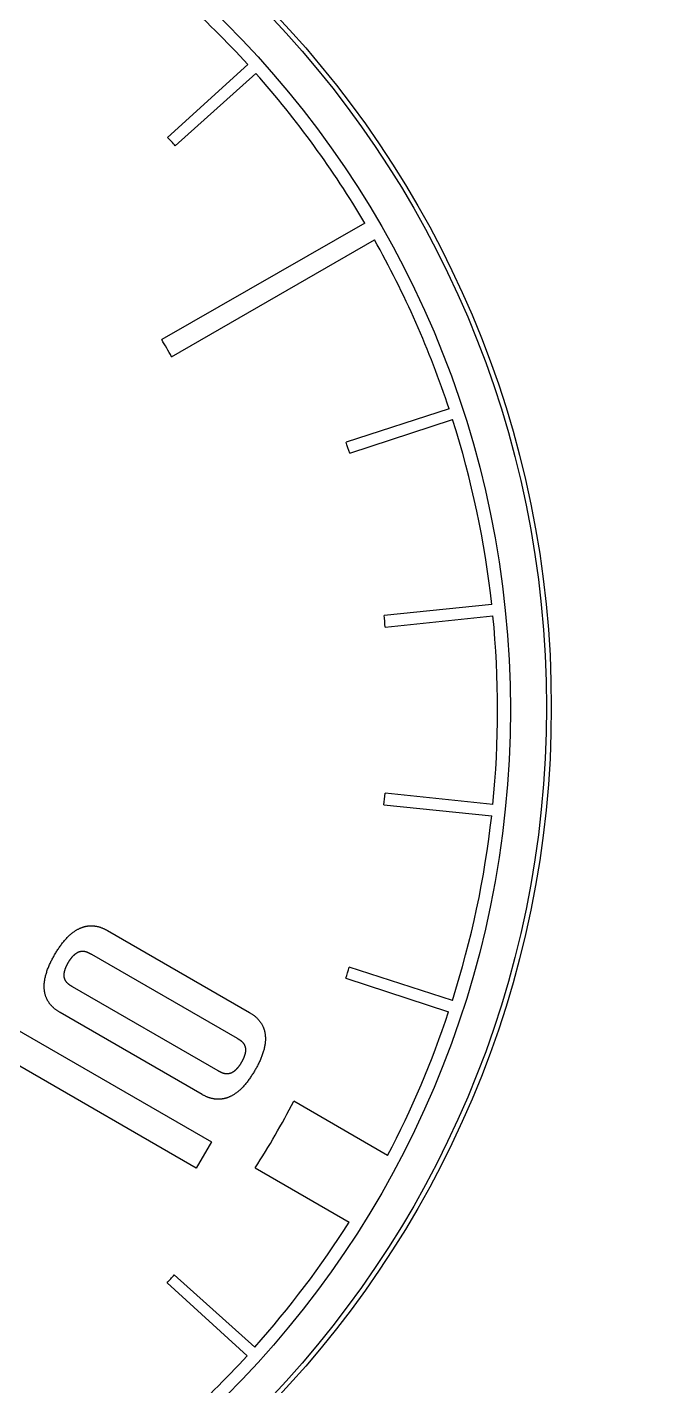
# Model space of a CAD drawing. Extents: x -19.1 to 19.1, y -19.1 to 19.1.
# Drawn here: x 9.45 to 12.97, y -3.72 to 3.73 of the extents above; entities that cross this region are included whole.
import ezdxf

# ---------------------------------------------------------------- set-up
doc = ezdxf.new("R2010")
doc.units = 0
doc.header["$LTSCALE"] = 32.67
doc.layers.add('G_OM_TRIE_D_ESQUISSE__ISO_', color=7, linetype='Continuous')
doc.layers.add('VISIBLE__ISO_', color=7, linetype='Continuous')

msp = doc.modelspace()

# ---------------------------------------------------------------- linework, layer by layer
at = {"layer": 'G_OM_TRIE_D_ESQUISSE__ISO_', "color": 7, "linetype": 'Continuous'}
msp.add_circle((0, 0), 18.9, dxfattribs=at)
at = {"layer": 'VISIBLE__ISO_', "color": 7, "linetype": 'Continuous'}
for p, q in [((10.6617, 3.5245), (10.2217, 3.1256)), ((10.2635, 3.0791), (10.7054, 3.4759)), ((11.303, 2.6554), (10.189, 2.0162)), ((10.2433, 1.9221), (11.3559, 2.5635)), ((11.7655, 1.6365), (11.2004, 1.4536)), ((11.2202, 1.3924), (11.7848, 1.5769)), ((11.9997, 0.563), (11.4088, 0.5029)), ((11.4155, 0.4389), (12.0062, 0.5011)), ((12.0057, -0.5353), (11.415, -0.4728)), ((11.4083, -0.5365), (11.9992, -0.5967)), ((9.8919, -1.2263), (10.6701, -1.6756)), ((9.803, -1.3557), (10.6026, -1.817)), ((11.1991, -1.4867), (11.7631, -1.6729)), ((11.7839, -1.6092), (11.2183, -1.4279)), ((10.4989, -1.9961), (9.6997, -1.5348)), ((10.4104, -2.1257), (9.6321, -1.6762)), ((9.3813, -1.7617), (10.4617, -2.3856)), ((10.3787, -2.5298), (9.4103, -1.9706)), ((11.4281, -2.4601), (10.9133, -2.1628)), ((10.4617, -2.3856), (10.3787, -2.5298)), ((10.7018, -2.5288), (11.2166, -2.826)), ((10.6999, -3.5115), (10.2578, -3.1148)), ((10.2185, -3.1584), (10.6571, -3.5589))]:
    msp.add_line(p, q, dxfattribs=at)
for points in [[(9.6321, -1.6762), (9.6292, -1.6745), (9.6263, -1.6727), (9.6235, -1.6708), (9.6206, -1.669), (9.6178, -1.6672), (9.615, -1.6653), (9.6122, -1.6634), (9.6095, -1.6615), (9.6069, -1.6595), (9.6043, -1.6575), (9.6018, -1.6554), (9.5993, -1.6533), (9.5969, -1.6512), (9.5945, -1.6491), (9.5923, -1.6469), (9.59, -1.6448), (9.5878, -1.6426), (9.5857, -1.6404), (9.5837, -1.6381), (9.5816, -1.6359), (9.5797, -1.6336), (9.5778, -1.6313), (9.576, -1.6291), (9.5742, -1.6267), (9.5725, -1.6244), (9.5708, -1.6221), (9.5692, -1.6197), (9.5677, -1.6173), (9.5662, -1.615), (9.5648, -1.6125), (9.5634, -1.6101), (9.562, -1.6077), (9.5608, -1.6053), (9.5595, -1.6028), (9.5584, -1.6003), (9.5573, -1.5978), (9.5562, -1.5953), (9.5552, -1.5928), (9.5542, -1.5903), (9.5533, -1.5878), (9.5524, -1.5853), (9.5516, -1.5827), (9.5508, -1.5802), (9.5501, -1.5776), (9.5494, -1.575), (9.5487, -1.5724), (9.5482, -1.5698), (9.5476, -1.5672), (9.5471, -1.5646), (9.5466, -1.562), (9.5462, -1.5593), (9.5459, -1.5566), (9.5455, -1.5538), (9.5452, -1.551), (9.545, -1.548), (9.5448, -1.545), (9.5446, -1.5418), (9.5445, -1.5385), (9.5444, -1.5351), (9.5444, -1.5315), (9.5444, -1.5279), (9.5445, -1.5241), (9.5447, -1.5202), (9.545, -1.5162), (9.5454, -1.5121), (9.5458, -1.5078), (9.5464, -1.5035), (9.547, -1.499), (9.5478, -1.4944), (9.5487, -1.4897), (9.5496, -1.4849), (9.5508, -1.48), (9.552, -1.4751), (9.5533, -1.47), (9.5548, -1.4649), (9.5563, -1.4597), (9.558, -1.4545), (9.5597, -1.4492), (9.5615, -1.444), (9.5634, -1.4387), (9.5654, -1.4335), (9.5674, -1.4284), (9.5695, -1.4232), (9.5717, -1.4181), (9.574, -1.413), (9.5763, -1.4079), (9.5786, -1.4029), (9.581, -1.3979), (9.5834, -1.3929), (9.5859, -1.3879), (9.5885, -1.383), (9.5911, -1.3781), (9.5937, -1.3732), (9.5964, -1.3684), (9.5991, -1.3636), (9.6018, -1.3588), (9.6046, -1.354), (9.6074, -1.3493), (9.6103, -1.3445), (9.6132, -1.3398), (9.6162, -1.3351), (9.6192, -1.3305), (9.6222, -1.3258), (9.6253, -1.3212), (9.6284, -1.3167), (9.6316, -1.3121), (9.6349, -1.3076), (9.6382, -1.3031), (9.6415, -1.2987), (9.6449, -1.2943), (9.6484, -1.2899), (9.6519, -1.2856), (9.6555, -1.2813), (9.6591, -1.2771), (9.6628, -1.273), (9.6665, -1.269), (9.6702, -1.265), (9.6739, -1.2612), (9.6777, -1.2575), (9.6814, -1.254), (9.6851, -1.2506), (9.6887, -1.2473), (9.6923, -1.2443), (9.6959, -1.2413), (9.6995, -1.2385), (9.703, -1.2358), (9.7064, -1.2333), (9.7098, -1.2309), (9.7132, -1.2287), (9.7164, -1.2266), (9.7197, -1.2246), (9.7228, -1.2227), (9.7259, -1.221), (9.7289, -1.2194), (9.7318, -1.2178), (9.7346, -1.2164), (9.7374, -1.215), (9.74, -1.2138), (9.7427, -1.2126), (9.7452, -1.2115), (9.7478, -1.2105), (9.7503, -1.2095), (9.7528, -1.2086), (9.7553, -1.2077), (9.7578, -1.2069), (9.7604, -1.2061), (9.7629, -1.2053), (9.7655, -1.2046), (9.7681, -1.204), (9.7707, -1.2034), (9.7733, -1.2028), (9.776, -1.2023), (9.7786, -1.2018), (9.7813, -1.2014), (9.7839, -1.2011), (9.7866, -1.2007), (9.7893, -1.2005), (9.7921, -1.2002), (9.7948, -1.2001), (9.7976, -1.2), (9.8003, -1.1999), (9.8031, -1.1999), (9.8059, -1.1999), (9.8087, -1.2), (9.8116, -1.2002), (9.8144, -1.2004), (9.8173, -1.2006), (9.8201, -1.201), (9.823, -1.2013), (9.8259, -1.2018), (9.8288, -1.2023), (9.8318, -1.2028), (9.8347, -1.2034), (9.8377, -1.2041), (9.8406, -1.2048), (9.8436, -1.2056), (9.8466, -1.2065), (9.8496, -1.2074), (9.8527, -1.2084), (9.8557, -1.2094), (9.8587, -1.2105), (9.8618, -1.2116), (9.8648, -1.2129), (9.8678, -1.2142), (9.8708, -1.2155), (9.8739, -1.217), (9.8769, -1.2184), (9.8799, -1.22), (9.8829, -1.2215), (9.8859, -1.2231), (9.8889, -1.2247), (9.8919, -1.2263)], [(9.6766, -1.402), (9.6772, -1.401), (9.6778, -1.4), (9.6783, -1.399), (9.6789, -1.3981), (9.6795, -1.3971), (9.6801, -1.3961), (9.6807, -1.3951), (9.6813, -1.3942), (9.6819, -1.3932), (9.6825, -1.3923), (9.6831, -1.3913), (9.6837, -1.3904), (9.6843, -1.3895), (9.6849, -1.3886), (9.6855, -1.3877), (9.6861, -1.3868), (9.6867, -1.3859), (9.6873, -1.385), (9.6879, -1.3842), (9.6885, -1.3833), (9.6891, -1.3825), (9.6897, -1.3817), (9.6903, -1.3808), (9.6909, -1.38), (9.6915, -1.3792), (9.6921, -1.3784), (9.6927, -1.3776), (9.6933, -1.3769), (9.6939, -1.3761), (9.6945, -1.3753), (9.6951, -1.3746), (9.6957, -1.3739), (9.6963, -1.3731), (9.6969, -1.3724), (9.6975, -1.3717), (9.6981, -1.371), (9.6987, -1.3703), (9.6992, -1.3696), (9.6998, -1.369), (9.7004, -1.3683), (9.701, -1.3676), (9.7016, -1.367), (9.7022, -1.3664), (9.7028, -1.3657), (9.7034, -1.3651), (9.7039, -1.3645), (9.7045, -1.3639), (9.7051, -1.3633), (9.7057, -1.3627), (9.7063, -1.3621), (9.7069, -1.3616), (9.7074, -1.361), (9.708, -1.3605), (9.7086, -1.3599), (9.7092, -1.3594), (9.7098, -1.3588), (9.7103, -1.3583), (9.7109, -1.3578), (9.7115, -1.3573), (9.7121, -1.3568), (9.7126, -1.3563), (9.7132, -1.3559), (9.7138, -1.3554), (9.7144, -1.3549), (9.7149, -1.3545), (9.7155, -1.354), (9.7161, -1.3536), (9.7167, -1.3531), (9.7173, -1.3527), (9.7179, -1.3522), (9.7185, -1.3518), (9.7191, -1.3513), (9.7198, -1.3509), (9.7205, -1.3504), (9.7212, -1.35), (9.7219, -1.3495), (9.7227, -1.349), (9.7234, -1.3485), (9.7242, -1.3481), (9.725, -1.3476), (9.7258, -1.3471), (9.7267, -1.3466), (9.7276, -1.3462), (9.7284, -1.3457), (9.7294, -1.3452), (9.7303, -1.3448), (9.7313, -1.3444), (9.7322, -1.3439), (9.7332, -1.3435), (9.7343, -1.3431), (9.7353, -1.3427), (9.7364, -1.3424), (9.7374, -1.342), (9.7385, -1.3417), (9.7396, -1.3413), (9.7406, -1.341), (9.7417, -1.3408), (9.7427, -1.3405), (9.7438, -1.3403), (9.7449, -1.3401), (9.7459, -1.3399), (9.7469, -1.3397), (9.748, -1.3396), (9.749, -1.3395), (9.75, -1.3394), (9.7511, -1.3393), (9.7521, -1.3392), (9.7531, -1.3392), (9.7541, -1.3391), (9.7551, -1.3391), (9.7561, -1.3391), (9.7571, -1.3392), (9.7581, -1.3392), (9.759, -1.3392), (9.76, -1.3393), (9.761, -1.3394), (9.762, -1.3395), (9.7629, -1.3396), (9.7639, -1.3398), (9.7648, -1.3399), (9.7658, -1.3401), (9.7667, -1.3402), (9.7676, -1.3404), (9.7685, -1.3406), (9.7695, -1.3408), (9.7704, -1.341), (9.7713, -1.3413), (9.7722, -1.3415), (9.7731, -1.3417), (9.774, -1.342), (9.7748, -1.3423), (9.7757, -1.3426), (9.7766, -1.3428), (9.7774, -1.3431), (9.7783, -1.3434), (9.7791, -1.3437), (9.78, -1.3441), (9.7808, -1.3444), (9.7817, -1.3447), (9.7825, -1.3451), (9.7833, -1.3454), (9.7841, -1.3458), (9.7849, -1.3461), (9.7857, -1.3465), (9.7865, -1.3468), (9.7873, -1.3472), (9.7881, -1.3476), (9.7888, -1.3479), (9.7896, -1.3483), (9.7904, -1.3487), (9.7911, -1.3491), (9.7918, -1.3495), (9.7926, -1.3499), (9.7933, -1.3502), (9.794, -1.3506), (9.7948, -1.351), (9.7955, -1.3514), (9.7962, -1.3518), (9.7969, -1.3522), (9.7976, -1.3526), (9.7983, -1.353), (9.7989, -1.3533), (9.7996, -1.3537), (9.8003, -1.3541), (9.801, -1.3545), (9.8017, -1.3549), (9.8023, -1.3553), (9.803, -1.3557)], [(9.6997, -1.5348), (9.699, -1.5344), (9.6983, -1.534), (9.6976, -1.5336), (9.697, -1.5332), (9.6963, -1.5328), (9.6956, -1.5324), (9.6949, -1.532), (9.6942, -1.5316), (9.6936, -1.5312), (9.6929, -1.5308), (9.6922, -1.5304), (9.6915, -1.53), (9.6908, -1.5295), (9.6901, -1.5291), (9.6894, -1.5286), (9.6887, -1.5282), (9.688, -1.5277), (9.6873, -1.5273), (9.6866, -1.5268), (9.6859, -1.5263), (9.6851, -1.5258), (9.6844, -1.5254), (9.6837, -1.5249), (9.683, -1.5243), (9.6823, -1.5238), (9.6816, -1.5233), (9.6809, -1.5228), (9.6802, -1.5222), (9.6795, -1.5217), (9.6788, -1.5211), (9.6781, -1.5206), (9.6774, -1.52), (9.6767, -1.5194), (9.676, -1.5188), (9.6753, -1.5182), (9.6746, -1.5176), (9.6739, -1.517), (9.6733, -1.5163), (9.6726, -1.5157), (9.6719, -1.5151), (9.6713, -1.5144), (9.6706, -1.5137), (9.67, -1.513), (9.6693, -1.5123), (9.6687, -1.5116), (9.6681, -1.5109), (9.6675, -1.5102), (9.6669, -1.5095), (9.6663, -1.5087), (9.6657, -1.5079), (9.6651, -1.5072), (9.6645, -1.5064), (9.664, -1.5056), (9.6634, -1.5048), (9.6629, -1.5039), (9.6623, -1.5031), (9.6618, -1.5023), (9.6613, -1.5014), (9.6608, -1.5005), (9.6604, -1.4996), (9.6599, -1.4987), (9.6594, -1.4978), (9.659, -1.4969), (9.6586, -1.4959), (9.6582, -1.495), (9.6578, -1.494), (9.6574, -1.493), (9.657, -1.492), (9.6567, -1.491), (9.6564, -1.49), (9.656, -1.4889), (9.6557, -1.4879), (9.6555, -1.4868), (9.6552, -1.4857), (9.655, -1.4846), (9.6547, -1.4835), (9.6545, -1.4824), (9.6544, -1.4813), (9.6542, -1.4802), (9.6541, -1.4792), (9.6539, -1.4781), (9.6538, -1.477), (9.6538, -1.476), (9.6537, -1.475), (9.6536, -1.474), (9.6536, -1.473), (9.6536, -1.472), (9.6536, -1.4711), (9.6536, -1.4701), (9.6536, -1.4692), (9.6537, -1.4683), (9.6537, -1.4674), (9.6537, -1.4666), (9.6538, -1.4657), (9.6539, -1.4649), (9.6539, -1.4641), (9.654, -1.4633), (9.6541, -1.4626), (9.6541, -1.4618), (9.6542, -1.4611), (9.6543, -1.4603), (9.6544, -1.4596), (9.6545, -1.4589), (9.6546, -1.4582), (9.6547, -1.4575), (9.6549, -1.4567), (9.655, -1.456), (9.6551, -1.4552), (9.6553, -1.4545), (9.6554, -1.4537), (9.6556, -1.453), (9.6557, -1.4522), (9.6559, -1.4515), (9.6561, -1.4507), (9.6563, -1.4499), (9.6564, -1.4492), (9.6566, -1.4484), (9.6568, -1.4476), (9.6571, -1.4468), (9.6573, -1.446), (9.6575, -1.4452), (9.6577, -1.4444), (9.658, -1.4436), (9.6582, -1.4428), (9.6585, -1.4419), (9.6587, -1.4411), (9.659, -1.4403), (9.6593, -1.4394), (9.6595, -1.4386), (9.6598, -1.4378), (9.6601, -1.4369), (9.6604, -1.436), (9.6607, -1.4352), (9.6611, -1.4343), (9.6614, -1.4334), (9.6617, -1.4326), (9.6621, -1.4317), (9.6624, -1.4308), (9.6628, -1.4299), (9.6631, -1.429), (9.6635, -1.4281), (9.6639, -1.4272), (9.6643, -1.4263), (9.6647, -1.4254), (9.6651, -1.4245), (9.6655, -1.4235), (9.6659, -1.4226), (9.6663, -1.4217), (9.6668, -1.4207), (9.6672, -1.4198), (9.6677, -1.4188), (9.6681, -1.4179), (9.6686, -1.4169), (9.6691, -1.4159), (9.6696, -1.4149), (9.6701, -1.414), (9.6706, -1.413), (9.6711, -1.412), (9.6716, -1.411), (9.6721, -1.41), (9.6727, -1.409), (9.6732, -1.408), (9.6738, -1.407), (9.6743, -1.406), (9.6749, -1.405), (9.6754, -1.404), (9.676, -1.403), (9.6766, -1.402)], [(10.6701, -1.6756), (10.673, -1.6774), (10.6759, -1.6792), (10.6788, -1.681), (10.6817, -1.6828), (10.6845, -1.6847), (10.6873, -1.6865), (10.69, -1.6884), (10.6927, -1.6904), (10.6954, -1.6924), (10.698, -1.6944), (10.7005, -1.6964), (10.703, -1.6985), (10.7054, -1.7006), (10.7077, -1.7028), (10.71, -1.7049), (10.7123, -1.7071), (10.7144, -1.7093), (10.7166, -1.7115), (10.7186, -1.7137), (10.7206, -1.716), (10.7226, -1.7182), (10.7245, -1.7205), (10.7263, -1.7228), (10.7281, -1.7251), (10.7298, -1.7275), (10.7314, -1.7298), (10.733, -1.7322), (10.7346, -1.7345), (10.7361, -1.7369), (10.7375, -1.7393), (10.7389, -1.7417), (10.7402, -1.7442), (10.7415, -1.7466), (10.7427, -1.7491), (10.7439, -1.7516), (10.745, -1.754), (10.7461, -1.7565), (10.7471, -1.759), (10.7481, -1.7616), (10.749, -1.7641), (10.7499, -1.7666), (10.7507, -1.7692), (10.7515, -1.7717), (10.7522, -1.7743), (10.7529, -1.7769), (10.7535, -1.7795), (10.7541, -1.782), (10.7547, -1.7846), (10.7552, -1.7873), (10.7556, -1.7899), (10.756, -1.7926), (10.7564, -1.7953), (10.7568, -1.7981), (10.757, -1.8009), (10.7573, -1.8039), (10.7575, -1.8069), (10.7577, -1.8101), (10.7578, -1.8134), (10.7579, -1.8168), (10.7579, -1.8203), (10.7579, -1.824), (10.7577, -1.8278), (10.7576, -1.8316), (10.7573, -1.8357), (10.7569, -1.8398), (10.7565, -1.844), (10.7559, -1.8484), (10.7552, -1.8529), (10.7545, -1.8574), (10.7536, -1.8621), (10.7526, -1.8669), (10.7515, -1.8718), (10.7503, -1.8768), (10.749, -1.8819), (10.7475, -1.887), (10.746, -1.8922), (10.7443, -1.8974), (10.7426, -1.9026), (10.7408, -1.9079), (10.7389, -1.9131), (10.7369, -1.9183), (10.7348, -1.9235), (10.7327, -1.9286), (10.7306, -1.9337), (10.7283, -1.9388), (10.726, -1.9439), (10.7237, -1.9489), (10.7213, -1.9539), (10.7188, -1.9589), (10.7163, -1.9639), (10.7138, -1.9688), (10.7112, -1.9737), (10.7086, -1.9786), (10.7059, -1.9834), (10.7032, -1.9882), (10.7005, -1.993), (10.6977, -1.9978), (10.6948, -2.0026), (10.692, -2.0073), (10.6891, -2.012), (10.6861, -2.0167), (10.6831, -2.0213), (10.6801, -2.026), (10.677, -2.0306), (10.6739, -2.0352), (10.6707, -2.0397), (10.6674, -2.0442), (10.6641, -2.0487), (10.6608, -2.0531), (10.6573, -2.0576), (10.6539, -2.0619), (10.6504, -2.0662), (10.6468, -2.0705), (10.6431, -2.0747), (10.6395, -2.0788), (10.6358, -2.0828), (10.6321, -2.0868), (10.6283, -2.0906), (10.6246, -2.0943), (10.6209, -2.0978), (10.6172, -2.1012), (10.6136, -2.1045), (10.6099, -2.1076), (10.6063, -2.1105), (10.6028, -2.1133), (10.5993, -2.116), (10.5958, -2.1185), (10.5925, -2.1209), (10.5891, -2.1231), (10.5858, -2.1252), (10.5826, -2.1272), (10.5795, -2.1291), (10.5764, -2.1308), (10.5734, -2.1325), (10.5705, -2.134), (10.5677, -2.1355), (10.5649, -2.1368), (10.5622, -2.1381), (10.5596, -2.1392), (10.557, -2.1403), (10.5545, -2.1414), (10.552, -2.1424), (10.5495, -2.1433), (10.547, -2.1441), (10.5444, -2.145), (10.5419, -2.1458), (10.5393, -2.1465), (10.5368, -2.1472), (10.5342, -2.1479), (10.5316, -2.1485), (10.529, -2.149), (10.5263, -2.1495), (10.5237, -2.15), (10.521, -2.1504), (10.5183, -2.1508), (10.5156, -2.1511), (10.5129, -2.1514), (10.5102, -2.1516), (10.5075, -2.1518), (10.5047, -2.1519), (10.5019, -2.152), (10.4992, -2.152), (10.4964, -2.152), (10.4936, -2.1519), (10.4907, -2.1517), (10.4879, -2.1515), (10.485, -2.1513), (10.4822, -2.1509), (10.4793, -2.1506), (10.4764, -2.1501), (10.4735, -2.1496), (10.4705, -2.1491), (10.4676, -2.1485), (10.4646, -2.1478), (10.4617, -2.1471), (10.4587, -2.1463), (10.4557, -2.1455), (10.4527, -2.1445), (10.4496, -2.1436), (10.4466, -2.1426), (10.4436, -2.1415), (10.4405, -2.1403), (10.4375, -2.1391), (10.4345, -2.1378), (10.4314, -2.1364), (10.4284, -2.135), (10.4254, -2.1335), (10.4224, -2.132), (10.4194, -2.1304), (10.4164, -2.1289), (10.4134, -2.1273), (10.4104, -2.1257)], [(10.6026, -1.817), (10.6033, -1.8174), (10.604, -1.8178), (10.6046, -1.8182), (10.6053, -1.8186), (10.606, -1.819), (10.6067, -1.8194), (10.6074, -1.8198), (10.608, -1.8202), (10.6087, -1.8206), (10.6094, -1.821), (10.6101, -1.8214), (10.6108, -1.8219), (10.6115, -1.8223), (10.6122, -1.8227), (10.6129, -1.8232), (10.6136, -1.8236), (10.6143, -1.8241), (10.615, -1.8245), (10.6157, -1.825), (10.6164, -1.8255), (10.6171, -1.826), (10.6178, -1.8265), (10.6186, -1.827), (10.6193, -1.8275), (10.62, -1.828), (10.6207, -1.8285), (10.6214, -1.829), (10.6221, -1.8296), (10.6228, -1.8301), (10.6235, -1.8307), (10.6242, -1.8313), (10.6249, -1.8318), (10.6256, -1.8324), (10.6263, -1.833), (10.627, -1.8336), (10.6277, -1.8342), (10.6283, -1.8349), (10.629, -1.8355), (10.6297, -1.8361), (10.6304, -1.8368), (10.631, -1.8375), (10.6317, -1.8381), (10.6323, -1.8388), (10.6329, -1.8395), (10.6336, -1.8402), (10.6342, -1.8409), (10.6348, -1.8417), (10.6354, -1.8424), (10.636, -1.8432), (10.6366, -1.8439), (10.6372, -1.8447), (10.6378, -1.8455), (10.6383, -1.8463), (10.6389, -1.8471), (10.6394, -1.8479), (10.6399, -1.8488), (10.6405, -1.8496), (10.641, -1.8505), (10.6414, -1.8513), (10.6419, -1.8522), (10.6424, -1.8531), (10.6428, -1.8541), (10.6433, -1.855), (10.6437, -1.8559), (10.6441, -1.8569), (10.6445, -1.8579), (10.6449, -1.8589), (10.6452, -1.8599), (10.6456, -1.8609), (10.6459, -1.8619), (10.6462, -1.8629), (10.6465, -1.864), (10.6468, -1.8651), (10.6471, -1.8662), (10.6473, -1.8673), (10.6475, -1.8684), (10.6477, -1.8695), (10.6479, -1.8706), (10.6481, -1.8716), (10.6482, -1.8727), (10.6483, -1.8738), (10.6484, -1.8748), (10.6485, -1.8759), (10.6486, -1.8769), (10.6486, -1.8779), (10.6487, -1.8789), (10.6487, -1.8799), (10.6487, -1.8808), (10.6487, -1.8818), (10.6487, -1.8827), (10.6486, -1.8836), (10.6486, -1.8845), (10.6485, -1.8853), (10.6485, -1.8862), (10.6484, -1.887), (10.6484, -1.8878), (10.6483, -1.8886), (10.6482, -1.8893), (10.6481, -1.8901), (10.648, -1.8908), (10.648, -1.8915), (10.6479, -1.8923), (10.6478, -1.893), (10.6476, -1.8937), (10.6475, -1.8944), (10.6474, -1.8952), (10.6473, -1.8959), (10.6471, -1.8966), (10.647, -1.8974), (10.6469, -1.8981), (10.6467, -1.8989), (10.6465, -1.8996), (10.6464, -1.9004), (10.6462, -1.9012), (10.646, -1.9019), (10.6458, -1.9027), (10.6456, -1.9035), (10.6454, -1.9043), (10.6452, -1.9051), (10.645, -1.9059), (10.6448, -1.9067), (10.6446, -1.9075), (10.6443, -1.9083), (10.6441, -1.9091), (10.6438, -1.9099), (10.6436, -1.9108), (10.6433, -1.9116), (10.643, -1.9124), (10.6427, -1.9133), (10.6425, -1.9141), (10.6422, -1.915), (10.6419, -1.9158), (10.6415, -1.9167), (10.6412, -1.9175), (10.6409, -1.9184), (10.6406, -1.9193), (10.6402, -1.9202), (10.6399, -1.921), (10.6395, -1.9219), (10.6391, -1.9228), (10.6388, -1.9237), (10.6384, -1.9246), (10.638, -1.9255), (10.6376, -1.9265), (10.6372, -1.9274), (10.6368, -1.9283), (10.6364, -1.9292), (10.6359, -1.9302), (10.6355, -1.9311), (10.6351, -1.9321), (10.6346, -1.933), (10.6341, -1.934), (10.6337, -1.9349), (10.6332, -1.9359), (10.6327, -1.9369), (10.6322, -1.9379), (10.6317, -1.9388), (10.6312, -1.9398), (10.6307, -1.9408), (10.6301, -1.9418), (10.6296, -1.9428), (10.6291, -1.9438), (10.6285, -1.9448), (10.628, -1.9458), (10.6274, -1.9468), (10.6268, -1.9478), (10.6263, -1.9488), (10.6257, -1.9498)], [(10.6257, -1.9498), (10.6251, -1.9508), (10.6245, -1.9518), (10.6239, -1.9528), (10.6234, -1.9537), (10.6228, -1.9547), (10.6222, -1.9557), (10.6216, -1.9567), (10.621, -1.9576), (10.6204, -1.9586), (10.6198, -1.9595), (10.6192, -1.9605), (10.6186, -1.9614), (10.618, -1.9623), (10.6174, -1.9632), (10.6168, -1.9641), (10.6162, -1.965), (10.6156, -1.9659), (10.615, -1.9668), (10.6144, -1.9676), (10.6138, -1.9685), (10.6132, -1.9693), (10.6126, -1.9702), (10.612, -1.971), (10.6114, -1.9718), (10.6108, -1.9726), (10.6102, -1.9734), (10.6096, -1.9742), (10.609, -1.9749), (10.6085, -1.9757), (10.6079, -1.9765), (10.6073, -1.9772), (10.6067, -1.978), (10.6061, -1.9787), (10.6055, -1.9794), (10.6049, -1.9801), (10.6043, -1.9808), (10.6037, -1.9815), (10.6031, -1.9822), (10.6025, -1.9829), (10.6019, -1.9835), (10.6014, -1.9842), (10.6008, -1.9848), (10.6002, -1.9855), (10.5996, -1.9861), (10.599, -1.9867), (10.5984, -1.9873), (10.5978, -1.9879), (10.5973, -1.9885), (10.5967, -1.9891), (10.5961, -1.9897), (10.5955, -1.9903), (10.5949, -1.9908), (10.5944, -1.9914), (10.5938, -1.9919), (10.5932, -1.9924), (10.5926, -1.993), (10.592, -1.9935), (10.5915, -1.994), (10.5909, -1.9945), (10.5903, -1.995), (10.5897, -1.9955), (10.5892, -1.996), (10.5886, -1.9964), (10.588, -1.9969), (10.5874, -1.9974), (10.5869, -1.9978), (10.5863, -1.9983), (10.5857, -1.9987), (10.5851, -1.9992), (10.5845, -1.9996), (10.5839, -2), (10.5832, -2.0005), (10.5826, -2.001), (10.5819, -2.0014), (10.5812, -2.0019), (10.5804, -2.0024), (10.5797, -2.0028), (10.5789, -2.0033), (10.5781, -2.0038), (10.5773, -2.0043), (10.5765, -2.0047), (10.5757, -2.0052), (10.5748, -2.0057), (10.5739, -2.0061), (10.573, -2.0066), (10.572, -2.0071), (10.5711, -2.0075), (10.5701, -2.0079), (10.5691, -2.0083), (10.568, -2.0087), (10.567, -2.0091), (10.5659, -2.0095), (10.5649, -2.0099), (10.5638, -2.0102), (10.5627, -2.0105), (10.5617, -2.0108), (10.5606, -2.0111), (10.5595, -2.0113), (10.5585, -2.0116), (10.5574, -2.0118), (10.5564, -2.012), (10.5553, -2.0121), (10.5543, -2.0123), (10.5532, -2.0124), (10.5522, -2.0125), (10.5512, -2.0126), (10.5501, -2.0127), (10.5491, -2.0127), (10.5481, -2.0127), (10.5471, -2.0127), (10.5461, -2.0127), (10.5451, -2.0127), (10.5441, -2.0127), (10.5431, -2.0126), (10.5421, -2.0126), (10.5412, -2.0125), (10.5402, -2.0124), (10.5392, -2.0123), (10.5383, -2.0121), (10.5373, -2.012), (10.5364, -2.0118), (10.5354, -2.0117), (10.5345, -2.0115), (10.5336, -2.0113), (10.5327, -2.0111), (10.5317, -2.0109), (10.5308, -2.0106), (10.5299, -2.0104), (10.529, -2.0101), (10.5281, -2.0099), (10.5272, -2.0096), (10.5264, -2.0093), (10.5255, -2.009), (10.5246, -2.0087), (10.5238, -2.0084), (10.5229, -2.0081), (10.5221, -2.0078), (10.5212, -2.0075), (10.5204, -2.0072), (10.5195, -2.0068), (10.5187, -2.0065), (10.5179, -2.0061), (10.5171, -2.0058), (10.5163, -2.0054), (10.5155, -2.005), (10.5147, -2.0047), (10.5139, -2.0043), (10.5132, -2.0039), (10.5124, -2.0035), (10.5116, -2.0032), (10.5109, -2.0028), (10.5101, -2.0024), (10.5094, -2.002), (10.5087, -2.0016), (10.5079, -2.0012), (10.5072, -2.0008), (10.5065, -2.0004), (10.5058, -2.0001), (10.5051, -1.9997), (10.5044, -1.9993), (10.5037, -1.9989), (10.503, -1.9985), (10.5023, -1.9981), (10.5016, -1.9977), (10.501, -1.9973), (10.5003, -1.9969), (10.4996, -1.9965), (10.4989, -1.9961)]]:
    msp.add_lwpolyline(points, dxfattribs=at)
for centre, radius in [((0, 0), 19.15), ((0, 0), 18.32), ((6.8, 0), 5.5264), ((6.8, 0), 5.5), ((6.7746, -0.0147), 5.327)]:
    msp.add_circle(centre, radius, dxfattribs=at)
for radius, start, end in [(5.257, 42.31749, 53.62457), (5.257, 30.52516, 41.60495), (4.663, 41.56421, 42.33277), (5.257, 18.30623, 29.36859), (3.9728, 29.17684, 30.74451), (5.257, 6.30881, 17.62358), (4.663, 17.56303, 18.35393), (4.663, 5.58184, 6.37245), (5.257, 354.31604, 5.63042), (4.663, 353.57423, 354.36224), (5.257, 342.34332, 353.64299), (4.663, 341.59795, 342.35778), (5.257, 332.27876, 341.61253), (4.663, 327.37369, 332.56919), (5.257, 318.30444, 327.67059), (4.663, 317.60875, 318.33123), (5.257, 306.29173, 317.60875)]:
    msp.add_arc((6.7746, -0.0147), radius, start, end, dxfattribs=at)

doc.saveas('drawing.dxf')
